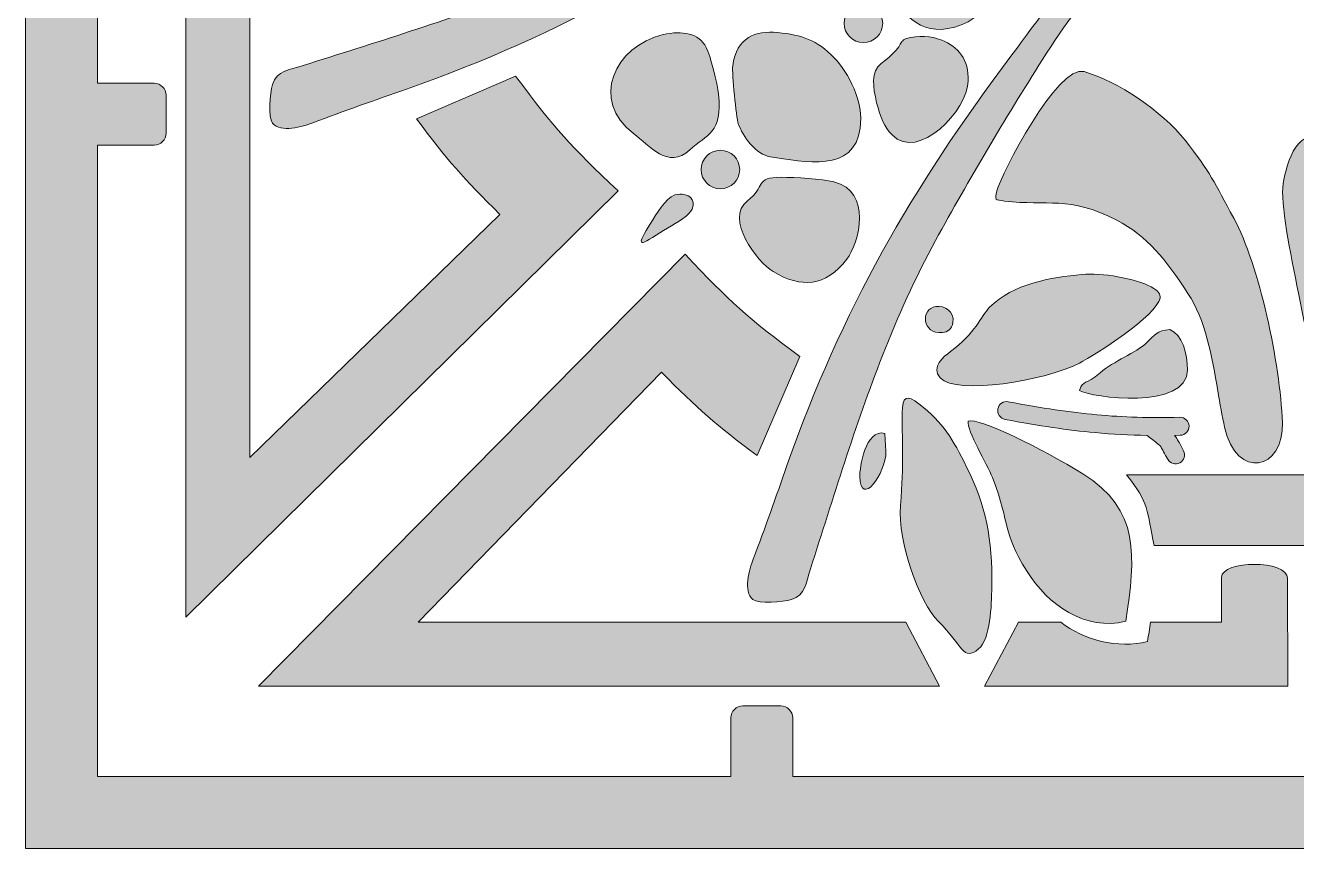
# Model space of a CAD drawing. Header units: inches. Extents: x -184 to 779, y -61 to 902.
# Drawn here: x -184 to 115, y -60.8 to 133 of the extents above; entities that cross this region are included whole.
import ezdxf

# ---------------------------------------------------------------- set-up
doc = ezdxf.new("R2010")
doc.units = ezdxf.units.IN
doc.header["$MEASUREMENT"] = 0
doc.layers.add('图层 1', color=7, linetype='Continuous')

# ---------------------------------------------------------------- blocks, each defined once
blk = doc.blocks.new('block 2')
at = {"layer": '图层 1', "true_color": 0xffffff}
h = blk.add_hatch(color=7, dxfattribs=at)
h.dxf.hatch_style = 2
edge = h.paths.add_edge_path()
edge.add_spline(control_points=[(145.19, 27.22), (145.19, 27.22), (75.01, 27.22), (75.01, 27.22), (80.39, 20.59), (79.81, 18.74), (81.5, 10.53), (81.5, 10.53), (128.64, 10.53), (128.64, 10.53), (128.64, 10.53), (128.64, -43.85), (128.64, -43.85), (128.64, -43.85), (-3.48, -43.85), (-3.48, -43.85), (-3.48, -43.85), (-3.48, -30.03), (-3.48, -30.03), (-3.48, -28.47), (-4.75, -27.2), (-6.31, -27.2), (-6.31, -27.2), (-15.21, -27.2), (-15.21, -27.2), (-16.77, -27.2), (-18.04, -28.47), (-18.04, -30.03), (-18.04, -30.03), (-18.04, -43.85), (-18.04, -43.85), (-18.04, -43.85), (-167.01, -43.85), (-167.01, -43.85), (-167.01, -43.85), (-167.01, 104.8), (-167.01, 104.8), (-167.01, 104.8), (-153.7, 104.8), (-153.7, 104.8), (-152.15, 104.8), (-150.88, 106.07), (-150.88, 107.62), (-150.88, 107.62), (-150.88, 116.54), (-150.88, 116.54), (-150.88, 118.08), (-152.15, 119.36), (-153.7, 119.36), (-153.7, 119.36), (-167.01, 119.36), (-167.01, 119.36), (-167.01, 119.36), (-167.01, 251.48), (-167.01, 251.48), (-167.01, 251.48), (-113.15, 251.48), (-113.15, 251.48), (-113.15, 251.48), (-113.15, 204.33), (-113.15, 204.33), (-104.94, 202.65), (-103.08, 203.23), (-96.46, 197.85), (-96.46, 197.85), (-96.46, 268.03), (-96.46, 268.03), (-96.46, 268.03), (-167.01, 268.03), (-167.01, 268.03), (-167.01, 268.03), (-167.01, 901.77), (-167.01, 901.77), (-167.01, 901.77), (-183.96, 901.77), (-183.96, 901.77), (-183.96, 901.77), (-183.96, -52.32), (-183.96, -52.32), (-183.96, -52.32), (-183.96, -60.8), (-183.96, -60.8), (-183.96, -60.8), (-175.49, -60.8), (-175.49, -60.8), (-175.49, -60.8), (778.94, -60.8), (778.94, -60.8), (778.94, -60.8), (778.94, -43.85), (778.94, -43.85), (778.94, -43.85), (145.19, -43.85), (145.19, -43.85), (145.19, -43.85), (145.19, 27.22), (145.19, 27.22)], knot_values=[0, 0, 0, 0, 1, 1, 1, 2, 2, 2, 3, 3, 3, 4, 4, 4, 5, 5, 5, 6, 6, 6, 7, 7, 7, 8, 8, 8, 9, 9, 9, 10, 10, 10, 11, 11, 11, 12, 12, 12, 13, 13, 13, 14, 14, 14, 15, 15, 15, 16, 16, 16, 17, 17, 17, 18, 18, 18, 19, 19, 19, 20, 20, 20, 21, 21, 21, 22, 22, 22, 23, 23, 23, 24, 24, 24, 25, 25, 25, 26, 26, 26, 27, 27, 27, 28, 28, 28, 29, 29, 29, 30, 30, 30, 31, 31, 31, 32, 32, 32, 32], degree=3, periodic=1)
h = blk.add_hatch(color=7, dxfattribs=at)
h.dxf.hatch_style = 2
edge = h.paths.add_edge_path()
edge.add_spline(control_points=[(-116.32, 110.07), (-109.06, 112.83), (-101.67, 115.41), (-94.29, 118.01), (-57.3, 131.06), (-29.37, 147.1), (2.35, 170.9), (18.43, 182.96), (39.88, 198.18), (56.65, 212.25), (62.06, 216.79), (67.13, 221.37), (72.68, 225.79), (75.76, 227.89), (91.13, 242.1), (94.1, 245.33), (96.61, 248.07), (102.48, 250.01), (100.82, 255.7), (97.23, 256.23), (96.31, 253.38), (93.55, 251.21), (86.02, 244.26), (79.64, 238.28), (72.46, 232.24), (67.07, 227.7), (60.99, 223.01), (55.58, 218.44), (45.68, 210.09), (34.91, 202.67), (24.52, 194.8), (16.9, 189.04), (9.35, 183.19), (1.27, 178.09), (-12.87, 169.18), (-26.81, 160.9), (-41.34, 152.95), (-50.06, 148.18), (-59.15, 144.11), (-68.43, 140.47), (-84.88, 134.02), (-101.94, 128.9), (-118.6, 123.53), (-122.15, 122.32), (-124.7, 122.5), (-125.83, 119.05), (-126.47, 117.05), (-126.87, 111.29), (-125.83, 109.97), (-124, 107.64), (-118.65, 109.18), (-116.32, 110.07)], knot_values=[0, 0, 0, 0, 1, 1, 1, 2, 2, 2, 3, 3, 3, 4, 4, 4, 5, 5, 5, 6, 6, 6, 7, 7, 7, 8, 8, 8, 9, 9, 9, 10, 10, 10, 11, 11, 11, 12, 12, 12, 13, 13, 13, 14, 14, 14, 15, 15, 15, 16, 16, 16, 17, 17, 17, 17], degree=3, periodic=1)
h = blk.add_hatch(color=7, dxfattribs=at)
h.dxf.hatch_style = 2
edge = h.paths.add_edge_path()
edge.add_spline(control_points=[(71.97, 148.2), (79.83, 158.59), (87.25, 169.36), (95.6, 179.25), (100.18, 184.68), (104.87, 190.75), (109.4, 196.15), (115.44, 203.32), (121.42, 209.71), (128.37, 217.23), (130.55, 219.99), (133.39, 220.91), (132.86, 224.5), (127.17, 226.16), (125.23, 220.29), (122.49, 217.78), (119.26, 214.81), (105.06, 199.44), (102.95, 196.36), (98.54, 190.8), (93.96, 185.74), (89.41, 180.33), (75.35, 163.56), (60.12, 142.11), (48.06, 126.04), (24.26, 94.31), (8.22, 66.37), (-4.83, 29.39), (-7.44, 22), (-10, 14.62), (-12.77, 7.36), (-13.66, 5.03), (-15.2, -0.32), (-12.87, -2.15), (-11.55, -3.19), (-5.79, -2.79), (-3.79, -2.14), (-0.34, -1.03), (-0.52, 1.54), (0.69, 5.08), (6.06, 21.74), (11.18, 38.8), (17.63, 55.25), (21.27, 64.53), (25.34, 73.62), (30.1, 82.34), (38.05, 96.86), (46.34, 110.81), (55.26, 124.94), (60.35, 133.03), (66.2, 140.58), (71.97, 148.2)], knot_values=[0, 0, 0, 0, 1, 1, 1, 2, 2, 2, 3, 3, 3, 4, 4, 4, 5, 5, 5, 6, 6, 6, 7, 7, 7, 8, 8, 8, 9, 9, 9, 10, 10, 10, 11, 11, 11, 12, 12, 12, 13, 13, 13, 14, 14, 14, 15, 15, 15, 16, 16, 16, 17, 17, 17, 17], degree=3, periodic=1)
h = blk.add_hatch(color=7, dxfattribs=at)
h.dxf.hatch_style = 2
edge = h.paths.add_edge_path()
edge.add_spline(control_points=[(36.2, 151.2), (34.05, 154.43), (24.46, 162.44), (17.54, 160.08), (10.63, 157.71), (14.07, 144.83), (17.96, 140.92), (23.31, 135.55), (26.71, 129.47), (36.38, 133.19), (44.73, 136.41), (40.22, 145.17), (36.2, 151.2)], knot_values=[0, 0, 0, 0, 1, 1, 1, 2, 2, 2, 3, 3, 3, 4, 4, 4, 4], degree=3, periodic=1)
h = blk.add_hatch(color=7, dxfattribs=at)
h.dxf.hatch_style = 2
edge = h.paths.add_edge_path()
edge.add_spline(control_points=[(-146.25, -6.33), (-146.25, -6.33), (-44.56, 94.04), (-44.56, 94.04), (-55.83, 104.66), (-59.38, 108.54), (-68.65, 121.05), (-68.65, 121.05), (-91.96, 110.99), (-91.96, 110.99), (-84.87, 101.38), (-80.84, 96.96), (-72.36, 88.48), (-72.36, 88.48), (-131.15, 31.28), (-131.15, 31.28), (-131.15, 31.28), (-131.15, 145.95), (-131.15, 145.95), (-131.15, 145.95), (-146.25, 153.89), (-146.25, 153.89), (-146.25, 153.89), (-146.25, -6.33), (-146.25, -6.33), (-146.25, -6.33), (-146.25, -6.33), (-146.25, -6.33)], knot_values=[0, 0, 0, 0, 1, 1, 1, 2, 2, 2, 3, 3, 3, 4, 4, 4, 5, 5, 5, 6, 6, 6, 7, 7, 7, 8, 8, 8, 9, 9, 9, 9], degree=3, periodic=1)
h = blk.add_hatch(color=7, dxfattribs=at)
h.dxf.hatch_style = 2
edge = h.paths.add_edge_path()
edge.add_spline(control_points=[(17.69, 133.48), (17.69, 135.99), (15.64, 138.02), (13.15, 138.02), (10.65, 138.02), (8.61, 135.99), (8.61, 133.48), (8.61, 130.99), (10.65, 128.95), (13.15, 128.95), (15.64, 128.95), (17.69, 130.99), (17.69, 133.48)], knot_values=[0, 0, 0, 0, 1, 1, 1, 2, 2, 2, 3, 3, 3, 4, 4, 4, 4], degree=3, periodic=1)
h = blk.add_hatch(color=7, dxfattribs=at)
h.dxf.hatch_style = 2
edge = h.paths.add_edge_path()
edge.add_spline(control_points=[(-20.92, 116.84), (-21.18, 119.22), (-22.88, 126), (-23.84, 127.81), (-25.59, 131.13), (-29.4, 131.86), (-33.95, 130.81), (-45.35, 128.18), (-51.28, 115.3), (-40.92, 107.55), (-37.18, 104.74), (-32.82, 98.96), (-27.7, 103.69), (-23.69, 107.4), (-19.91, 107.48), (-20.92, 116.84)], knot_values=[0, 0, 0, 0, 1, 1, 1, 2, 2, 2, 3, 3, 3, 4, 4, 4, 5, 5, 5, 5], degree=3, periodic=1)
h = blk.add_hatch(color=7, dxfattribs=at)
h.dxf.hatch_style = 2
edge = h.paths.add_edge_path()
edge.add_spline(control_points=[(-17.6, 123.44), (-17.8, 121.86), (-16.77, 111.28), (-16.28, 109.86), (-15.27, 106.9), (-12.05, 102.54), (-8.77, 102.05), (-0.76, 100.85), (11, 98.16), (12.4, 108.83), (13.2, 114.94), (9.76, 121.76), (6.19, 125.43), (2.22, 129.51), (-1.24, 130.74), (-7.05, 131.3), (-12.14, 131.78), (-16.72, 130.27), (-17.6, 123.44)], knot_values=[0, 0, 0, 0, 1, 1, 1, 2, 2, 2, 3, 3, 3, 4, 4, 4, 5, 5, 5, 6, 6, 6, 6], degree=3, periodic=1)
h = blk.add_hatch(color=7, dxfattribs=at)
h.dxf.hatch_style = 2
edge = h.paths.add_edge_path()
edge.add_spline(control_points=[(19.88, 107.21), (26.07, 100.82), (37.76, 113.03), (37.76, 119.94), (38.1, 124.81), (35.35, 128.08), (31.58, 129.53), (29.04, 130.51), (26.05, 130.66), (23.23, 129.93), (21.08, 128.93), (23.17, 128.45), (17.33, 124.05), (14.85, 122.17), (15.4, 118.36), (16.26, 114.79), (17.1, 111.32), (18.07, 109.08), (19.88, 107.21)], knot_values=[0, 0, 0, 0, 1, 1, 1, 2, 2, 2, 3, 3, 3, 4, 4, 4, 5, 5, 5, 6, 6, 6, 6], degree=3, periodic=1)
h = blk.add_hatch(color=7, dxfattribs=at)
h.dxf.hatch_style = 2
edge = h.paths.add_edge_path()
edge.add_spline(control_points=[(98.11, 38.38), (100.97, 25.86), (112.07, 28.25), (111.69, 39.52), (111.22, 53.36), (106.23, 76.65), (100.25, 87.64), (95.75, 95.89), (94.72, 98.59), (88.81, 105.96), (83.31, 112.82), (73.1, 119.82), (65.05, 122.1), (58.83, 123.85), (45.52, 97.82), (44.53, 94.03), (43.96, 91.83), (44.12, 91.93), (46.35, 91.65), (56.5, 90.38), (61.43, 92.99), (72.72, 87.13), (79.87, 83.41), (84.43, 77.79), (89.46, 69.91), (93.59, 63.79), (95.15, 54.96), (96.5, 46.98), (97.02, 43.92), (97.52, 40.98), (98.11, 38.38)], knot_values=[0, 0, 0, 0, 1, 1, 1, 2, 2, 2, 3, 3, 3, 4, 4, 4, 5, 5, 5, 6, 6, 6, 7, 7, 7, 8, 8, 8, 9, 9, 9, 10, 10, 10, 10], degree=3, periodic=1)
h = blk.add_hatch(color=7, dxfattribs=at)
h.dxf.hatch_style = 2
edge = h.paths.add_edge_path()
edge.add_spline(control_points=[(125.83, 64.82), (128.83, 73.24), (128.97, 82.32), (128.81, 91.22), (128.69, 98.08), (126.19, 101.56), (121.79, 105.19), (115.58, 110.29), (112.75, 100.86), (111.88, 95.73), (111.14, 91.37), (113.6, 79.31), (115.49, 69.95), (117.57, 59.58), (119.07, 45.83), (125.83, 64.82)], knot_values=[0, 0, 0, 0, 1, 1, 1, 2, 2, 2, 3, 3, 3, 4, 4, 4, 5, 5, 5, 5], degree=3, periodic=1)
h = blk.add_hatch(color=7, dxfattribs=at)
h.dxf.hatch_style = 2
edge = h.paths.add_edge_path()
edge.add_spline(control_points=[(-20.48, 94.52), (-17.99, 94.52), (-15.95, 96.56), (-15.95, 99.05), (-15.95, 101.55), (-17.99, 103.59), (-20.48, 103.59), (-22.99, 103.59), (-25.03, 101.55), (-25.03, 99.05), (-25.02, 96.56), (-22.99, 94.52), (-20.48, 94.52)], knot_values=[0, 0, 0, 0, 1, 1, 1, 2, 2, 2, 3, 3, 3, 4, 4, 4, 4], degree=3, periodic=1)
h = blk.add_hatch(color=7, dxfattribs=at)
h.dxf.hatch_style = 2
edge = h.paths.add_edge_path()
edge.add_spline(control_points=[(-8.05, 75.02), (-1.49, 71.11), (4.26, 71.45), (9.21, 77.92), (12.13, 81.75), (15.36, 93.97), (6.16, 96.15), (3.38, 96.81), (-2.87, 97.24), (-6.2, 97.24), (-12.58, 97.24), (-9.75, 94.96), (-14.12, 91.69), (-19.65, 87.57), (-11.81, 77.27), (-8.05, 75.02)], knot_values=[0, 0, 0, 0, 1, 1, 1, 2, 2, 2, 3, 3, 3, 4, 4, 4, 5, 5, 5, 5], degree=3, periodic=1)
h = blk.add_hatch(color=7, dxfattribs=at)
h.dxf.hatch_style = 2
edge = h.paths.add_edge_path()
edge.add_spline(control_points=[(-31.23, 93.07), (-33.42, 92.37), (-35.68, 88.37), (-36.93, 86.39), (-38.58, 83.78), (-39.21, 82.48), (-39.08, 82.05), (-38.88, 81.47), (-37.21, 82.57), (-34.74, 84.16), (-32.45, 85.64), (-29.67, 86.91), (-27.84, 88.8), (-25.34, 91.38), (-28.02, 94.1), (-31.23, 93.07)], knot_values=[0, 0, 0, 0, 1, 1, 1, 2, 2, 2, 3, 3, 3, 4, 4, 4, 5, 5, 5, 5], degree=3, periodic=1)
h = blk.add_hatch(color=7, dxfattribs=at)
h.dxf.hatch_style = 2
edge = h.paths.add_edge_path()
edge.add_spline(control_points=[(23.11, -7.47), (23.11, -7.47), (-91.56, -7.47), (-91.56, -7.47), (-91.56, -7.47), (-34.36, 51.32), (-34.36, 51.32), (-25.88, 42.84), (-21.46, 38.81), (-11.85, 31.72), (-11.85, 31.72), (-1.78, 55.02), (-1.78, 55.02), (-14.3, 64.29), (-18.18, 67.84), (-28.79, 79.12), (-28.79, 79.12), (-129.17, -22.57), (-129.17, -22.57), (-129.17, -22.57), (31.06, -22.57), (31.06, -22.57), (31.06, -22.57), (23.11, -7.47), (23.11, -7.47)], knot_values=[0, 0, 0, 0, 1, 1, 1, 2, 2, 2, 3, 3, 3, 4, 4, 4, 5, 5, 5, 6, 6, 6, 7, 7, 7, 8, 8, 8, 8], degree=3, periodic=1)
h = blk.add_hatch(color=7, dxfattribs=at)
h.dxf.hatch_style = 2
edge = h.paths.add_edge_path()
edge.add_spline(control_points=[(80.87, 71.43), (77.22, 73.42), (69.04, 74.81), (64.56, 74.36), (57.25, 73.62), (48.32, 72.26), (42.84, 66.62), (40.72, 64.43), (39.51, 60.54), (33.61, 56.19), (32.08, 55.06), (28.85, 52.62), (31.24, 50), (34.99, 45.87), (55.92, 49.34), (63.96, 53.47), (67.78, 55.56), (82.15, 64.59), (82.92, 68.81), (83.07, 69.66), (82.56, 70.49), (80.87, 71.43)], knot_values=[0, 0, 0, 0, 1, 1, 1, 2, 2, 2, 3, 3, 3, 4, 4, 4, 5, 5, 5, 6, 6, 6, 7, 7, 7, 7], degree=3, periodic=1)
h = blk.add_hatch(color=7, dxfattribs=at)
h.dxf.hatch_style = 2
edge = h.paths.add_edge_path()
edge.add_spline(control_points=[(34.19, 63.04), (34.61, 65.71), (32.21, 67.08), (30.22, 66.8), (26.44, 66.27), (26.94, 60.17), (31.74, 60.68), (32.94, 60.8), (33.99, 61.51), (34.19, 63.04)], knot_values=[0, 0, 0, 0, 1, 1, 1, 2, 2, 2, 3, 3, 3, 3], degree=3, periodic=1)
h = blk.add_hatch(color=7, dxfattribs=at)
h.dxf.hatch_style = 2
edge = h.paths.add_edge_path()
edge.add_spline(control_points=[(79.84, 58.33), (77.21, 55.85), (72, 53.98), (68.86, 51.22), (65.33, 48.11), (64.8, 49.71), (64, 47.07), (66.53, 45.31), (89.38, 42.43), (89.38, 51.86), (89.38, 55.66), (88.15, 60.23), (85.24, 61.4), (82.13, 61.19), (81.6, 59.99), (79.84, 58.33)], knot_values=[0, 0, 0, 0, 1, 1, 1, 2, 2, 2, 3, 3, 3, 4, 4, 4, 5, 5, 5, 5], degree=3, periodic=1)
h = blk.add_hatch(color=7, dxfattribs=at)
h.dxf.hatch_style = 2
edge = h.paths.add_edge_path()
edge.add_spline(control_points=[(40.25, -13.78), (43.05, -11.39), (43.28, -3.68), (43.35, 0.82), (43.53, 12.12), (41.97, 19.95), (37.43, 29.03), (34.12, 35.68), (32.02, 39.32), (26.22, 43.91), (23.4, 46.14), (22.26, 45.7), (22.26, 41.76), (22.26, 33.43), (22.68, 30.56), (21.87, 19.94), (21.2, 11.34), (26.22, -2.73), (30.84, -7.35), (36.45, -12.96), (36.62, -16.9), (40.25, -13.78)], knot_values=[0, 0, 0, 0, 1, 1, 1, 2, 2, 2, 3, 3, 3, 4, 4, 4, 5, 5, 5, 6, 6, 6, 7, 7, 7, 7], degree=3, periodic=1)
h = blk.add_hatch(color=7, dxfattribs=at)
h.dxf.hatch_style = 2
edge = h.paths.add_edge_path()
edge.add_spline(control_points=[(89.74, 38.66), (89.72, 39.82), (88.75, 40.75), (87.59, 40.73), (80.47, 40.57), (74.35, 40.74), (68.04, 41.32), (61.75, 41.9), (55.2, 42.9), (47.23, 44.4), (46.09, 44.62), (44.98, 43.86), (44.77, 42.71), (44.56, 41.56), (45.31, 40.45), (46.46, 40.24), (54.5, 38.72), (61.16, 37.71), (67.65, 37.12), (71.73, 36.73), (75.71, 36.53), (79.92, 36.47), (79.92, 36.47), (80, 36.39), (80, 36.39), (81.01, 35.56), (81.52, 35.16), (81.91, 34.85), (81.91, 34.85), (81.91, 34.85), (81.91, 34.85), (82.44, 34.45), (82.74, 34.21), (82.93, 33.99), (82.93, 33.99), (82.94, 33.99), (82.94, 33.99), (83.19, 33.69), (83.51, 33.1), (84.24, 31.75), (84.24, 31.75), (84.72, 30.86), (84.72, 30.86), (85.27, 29.83), (86.55, 29.45), (87.58, 30), (88.61, 30.55), (89, 31.83), (88.44, 32.86), (88.44, 32.86), (87.96, 33.76), (87.96, 33.76), (87.21, 35.16), (86.82, 35.87), (86.35, 36.48), (86.35, 36.48), (87.67, 36.5), (87.67, 36.5), (88.83, 36.52), (89.76, 37.49), (89.74, 38.66)], knot_values=[0, 0, 0, 0, 1, 1, 1, 2, 2, 2, 3, 3, 3, 4, 4, 4, 5, 5, 5, 6, 6, 6, 7, 7, 7, 8, 8, 8, 9, 9, 9, 10, 10, 10, 11, 11, 11, 12, 12, 12, 13, 13, 13, 14, 14, 14, 15, 15, 15, 16, 16, 16, 17, 17, 17, 18, 18, 18, 19, 19, 19, 20, 20, 20, 20], degree=3, periodic=1)
h = blk.add_hatch(color=7, dxfattribs=at)
h.dxf.hatch_style = 2
edge = h.paths.add_edge_path()
edge.add_spline(control_points=[(64.79, 27.42), (55.33, 33.29), (40.19, 40.78), (37.81, 39.83), (37.42, 37.49), (42.3, 29.74), (43.5, 26.57), (48.03, 14.63), (45.49, 14.39), (51.65, 4.43), (56.48, -3.4), (65.35, -9.64), (74.84, -7.29), (77.17, 8.03), (78.27, 19.04), (64.79, 27.42)], knot_values=[0, 0, 0, 0, 1, 1, 1, 2, 2, 2, 3, 3, 3, 4, 4, 4, 5, 5, 5, 5], degree=3, periodic=1)
h = blk.add_hatch(color=7, dxfattribs=at)
h.dxf.hatch_style = 2
edge = h.paths.add_edge_path()
edge.add_spline(control_points=[(12.29, 26.81), (12.45, 19.32), (18.45, 27.45), (18.45, 32.71), (18.45, 32.71), (18.22, 36.93), (18.22, 36.93), (13.58, 38.21), (12.25, 28.68), (12.29, 26.81)], knot_values=[0, 0, 0, 0, 1, 1, 1, 2, 2, 2, 3, 3, 3, 3], degree=3, periodic=1)
h = blk.add_hatch(color=7, dxfattribs=at)
h.dxf.hatch_style = 2
edge = h.paths.add_edge_path()
edge.add_spline(control_points=[(112.9, 2.83), (112.88, 7.25), (97.39, 7.09), (97.39, 3.06), (97.39, 3.06), (97.39, -7.47), (97.39, -7.47), (97.39, -7.47), (80.69, -7.47), (80.69, -7.47), (80.47, -9.07), (80.23, -10.38), (79.97, -12.06), (73.05, -13.78), (64.89, -11.75), (59.61, -7.47), (59.61, -7.47), (49.59, -7.47), (49.59, -7.47), (49.59, -7.47), (41.65, -22.57), (41.65, -22.57), (41.65, -22.57), (113.01, -22.57), (113.01, -22.57), (113.01, -22.57), (112.9, 2.83), (112.9, 2.83)], knot_values=[0, 0, 0, 0, 1, 1, 1, 2, 2, 2, 3, 3, 3, 4, 4, 4, 5, 5, 5, 6, 6, 6, 7, 7, 7, 8, 8, 8, 9, 9, 9, 9], degree=3, periodic=1)
at = {"layer": '图层 1', "lineweight": 0}
for points, knots in [([(145.19, 27.22), (145.19, 27.22), (75.01, 27.22), (75.01, 27.22), (80.39, 20.59), (79.81, 18.74), (81.5, 10.53), (81.5, 10.53), (128.64, 10.53), (128.64, 10.53), (128.64, 10.53), (128.64, -43.85), (128.64, -43.85), (128.64, -43.85), (-3.48, -43.85), (-3.48, -43.85), (-3.48, -43.85), (-3.48, -30.03), (-3.48, -30.03), (-3.48, -28.47), (-4.75, -27.2), (-6.31, -27.2), (-6.31, -27.2), (-15.21, -27.2), (-15.21, -27.2), (-16.77, -27.2), (-18.04, -28.47), (-18.04, -30.03), (-18.04, -30.03), (-18.04, -43.85), (-18.04, -43.85), (-18.04, -43.85), (-167.01, -43.85), (-167.01, -43.85), (-167.01, -43.85), (-167.01, 104.8), (-167.01, 104.8), (-167.01, 104.8), (-153.7, 104.8), (-153.7, 104.8), (-152.15, 104.8), (-150.88, 106.07), (-150.88, 107.62), (-150.88, 107.62), (-150.88, 116.54), (-150.88, 116.54), (-150.88, 118.08), (-152.15, 119.36), (-153.7, 119.36), (-153.7, 119.36), (-167.01, 119.36), (-167.01, 119.36), (-167.01, 119.36), (-167.01, 251.48), (-167.01, 251.48), (-167.01, 251.48), (-113.15, 251.48), (-113.15, 251.48), (-113.15, 251.48), (-113.15, 204.33), (-113.15, 204.33), (-104.94, 202.65), (-103.08, 203.23), (-96.46, 197.85), (-96.46, 197.85), (-96.46, 268.03), (-96.46, 268.03), (-96.46, 268.03), (-167.01, 268.03), (-167.01, 268.03), (-167.01, 268.03), (-167.01, 901.77), (-167.01, 901.77), (-167.01, 901.77), (-183.96, 901.77), (-183.96, 901.77), (-183.96, 901.77), (-183.96, -52.32), (-183.96, -52.32), (-183.96, -52.32), (-183.96, -60.8), (-183.96, -60.8), (-183.96, -60.8), (-175.49, -60.8), (-175.49, -60.8), (-175.49, -60.8), (778.94, -60.8), (778.94, -60.8), (778.94, -60.8), (778.94, -43.85), (778.94, -43.85), (778.94, -43.85), (145.19, -43.85), (145.19, -43.85), (145.19, -43.85), (145.19, 27.22), (145.19, 27.22)], [0, 0, 0, 0, 1, 1, 1, 2, 2, 2, 3, 3, 3, 4, 4, 4, 5, 5, 5, 6, 6, 6, 7, 7, 7, 8, 8, 8, 9, 9, 9, 10, 10, 10, 11, 11, 11, 12, 12, 12, 13, 13, 13, 14, 14, 14, 15, 15, 15, 16, 16, 16, 17, 17, 17, 18, 18, 18, 19, 19, 19, 20, 20, 20, 21, 21, 21, 22, 22, 22, 23, 23, 23, 24, 24, 24, 25, 25, 25, 26, 26, 26, 27, 27, 27, 28, 28, 28, 29, 29, 29, 30, 30, 30, 31, 31, 31, 32, 32, 32, 32]), ([(-116.32, 110.07), (-109.06, 112.83), (-101.67, 115.41), (-94.29, 118.01), (-57.3, 131.06), (-29.37, 147.1), (2.35, 170.9), (18.43, 182.96), (39.88, 198.18), (56.65, 212.25), (62.06, 216.79), (67.13, 221.37), (72.68, 225.79), (75.76, 227.89), (91.13, 242.1), (94.1, 245.33), (96.61, 248.07), (102.48, 250.01), (100.82, 255.7), (97.23, 256.23), (96.31, 253.38), (93.55, 251.21), (86.02, 244.26), (79.64, 238.28), (72.46, 232.24), (67.07, 227.7), (60.99, 223.01), (55.58, 218.44), (45.68, 210.09), (34.91, 202.67), (24.52, 194.8), (16.9, 189.04), (9.35, 183.19), (1.27, 178.09), (-12.87, 169.18), (-26.81, 160.9), (-41.34, 152.95), (-50.06, 148.18), (-59.15, 144.11), (-68.43, 140.47), (-84.88, 134.02), (-101.94, 128.9), (-118.6, 123.53), (-122.15, 122.32), (-124.7, 122.5), (-125.83, 119.05), (-126.47, 117.05), (-126.87, 111.29), (-125.83, 109.97), (-124, 107.64), (-118.65, 109.18), (-116.32, 110.07)], [0, 0, 0, 0, 1, 1, 1, 2, 2, 2, 3, 3, 3, 4, 4, 4, 5, 5, 5, 6, 6, 6, 7, 7, 7, 8, 8, 8, 9, 9, 9, 10, 10, 10, 11, 11, 11, 12, 12, 12, 13, 13, 13, 14, 14, 14, 15, 15, 15, 16, 16, 16, 17, 17, 17, 17]), ([(71.97, 148.2), (79.83, 158.59), (87.25, 169.36), (95.6, 179.25), (100.18, 184.68), (104.87, 190.75), (109.4, 196.15), (115.44, 203.32), (121.42, 209.71), (128.37, 217.23), (130.55, 219.99), (133.39, 220.91), (132.86, 224.5), (127.17, 226.16), (125.23, 220.29), (122.49, 217.78), (119.26, 214.81), (105.06, 199.44), (102.95, 196.36), (98.54, 190.8), (93.96, 185.74), (89.41, 180.33), (75.35, 163.56), (60.12, 142.11), (48.06, 126.04), (24.26, 94.31), (8.22, 66.37), (-4.83, 29.39), (-7.44, 22), (-10, 14.62), (-12.77, 7.36), (-13.66, 5.03), (-15.2, -0.32), (-12.87, -2.15), (-11.55, -3.19), (-5.79, -2.79), (-3.79, -2.14), (-0.34, -1.03), (-0.52, 1.54), (0.69, 5.08), (6.06, 21.74), (11.18, 38.8), (17.63, 55.25), (21.27, 64.53), (25.34, 73.62), (30.1, 82.34), (38.05, 96.86), (46.34, 110.81), (55.26, 124.94), (60.35, 133.03), (66.2, 140.58), (71.97, 148.2)], [0, 0, 0, 0, 1, 1, 1, 2, 2, 2, 3, 3, 3, 4, 4, 4, 5, 5, 5, 6, 6, 6, 7, 7, 7, 8, 8, 8, 9, 9, 9, 10, 10, 10, 11, 11, 11, 12, 12, 12, 13, 13, 13, 14, 14, 14, 15, 15, 15, 16, 16, 16, 17, 17, 17, 17]), ([(36.2, 151.2), (34.05, 154.43), (24.46, 162.44), (17.54, 160.08), (10.63, 157.71), (14.07, 144.83), (17.96, 140.92), (23.31, 135.55), (26.71, 129.47), (36.38, 133.19), (44.73, 136.41), (40.22, 145.17), (36.2, 151.2)], [0, 0, 0, 0, 1, 1, 1, 2, 2, 2, 3, 3, 3, 4, 4, 4, 4]), ([(-146.25, -6.33), (-146.25, -6.33), (-44.56, 94.04), (-44.56, 94.04), (-55.83, 104.66), (-59.38, 108.54), (-68.65, 121.05), (-68.65, 121.05), (-91.96, 110.99), (-91.96, 110.99), (-84.87, 101.38), (-80.84, 96.96), (-72.36, 88.48), (-72.36, 88.48), (-131.15, 31.28), (-131.15, 31.28), (-131.15, 31.28), (-131.15, 145.95), (-131.15, 145.95), (-131.15, 145.95), (-146.25, 153.89), (-146.25, 153.89), (-146.25, 153.89), (-146.25, -6.33), (-146.25, -6.33), (-146.25, -6.33), (-146.25, -6.33), (-146.25, -6.33)], [0, 0, 0, 0, 1, 1, 1, 2, 2, 2, 3, 3, 3, 4, 4, 4, 5, 5, 5, 6, 6, 6, 7, 7, 7, 8, 8, 8, 9, 9, 9, 9]), ([(17.69, 133.48), (17.69, 135.99), (15.64, 138.02), (13.15, 138.02), (10.65, 138.02), (8.61, 135.99), (8.61, 133.48), (8.61, 130.99), (10.65, 128.95), (13.15, 128.95), (15.64, 128.95), (17.69, 130.99), (17.69, 133.48)], [0, 0, 0, 0, 1, 1, 1, 2, 2, 2, 3, 3, 3, 4, 4, 4, 4]), ([(-20.92, 116.84), (-21.18, 119.22), (-22.88, 126), (-23.84, 127.81), (-25.59, 131.13), (-29.4, 131.86), (-33.95, 130.81), (-45.35, 128.18), (-51.28, 115.3), (-40.92, 107.55), (-37.18, 104.74), (-32.82, 98.96), (-27.7, 103.69), (-23.69, 107.4), (-19.91, 107.48), (-20.92, 116.84)], [0, 0, 0, 0, 1, 1, 1, 2, 2, 2, 3, 3, 3, 4, 4, 4, 5, 5, 5, 5]), ([(-17.6, 123.44), (-17.8, 121.86), (-16.77, 111.28), (-16.28, 109.86), (-15.27, 106.9), (-12.05, 102.54), (-8.77, 102.05), (-0.76, 100.85), (11, 98.16), (12.4, 108.83), (13.2, 114.94), (9.76, 121.76), (6.19, 125.43), (2.22, 129.51), (-1.24, 130.74), (-7.05, 131.3), (-12.14, 131.78), (-16.72, 130.27), (-17.6, 123.44)], [0, 0, 0, 0, 1, 1, 1, 2, 2, 2, 3, 3, 3, 4, 4, 4, 5, 5, 5, 6, 6, 6, 6]), ([(19.88, 107.21), (26.07, 100.82), (37.76, 113.03), (37.76, 119.94), (38.1, 124.81), (35.35, 128.08), (31.58, 129.53), (29.04, 130.51), (26.05, 130.66), (23.23, 129.93), (21.08, 128.93), (23.17, 128.45), (17.33, 124.05), (14.85, 122.17), (15.4, 118.36), (16.26, 114.79), (17.1, 111.32), (18.07, 109.08), (19.88, 107.21)], [0, 0, 0, 0, 1, 1, 1, 2, 2, 2, 3, 3, 3, 4, 4, 4, 5, 5, 5, 6, 6, 6, 6]), ([(98.11, 38.38), (100.97, 25.86), (112.07, 28.25), (111.69, 39.52), (111.22, 53.36), (106.23, 76.65), (100.25, 87.64), (95.75, 95.89), (94.72, 98.59), (88.81, 105.96), (83.31, 112.82), (73.1, 119.82), (65.05, 122.1), (58.83, 123.85), (45.52, 97.82), (44.53, 94.03), (43.96, 91.83), (44.12, 91.93), (46.35, 91.65), (56.5, 90.38), (61.43, 92.99), (72.72, 87.13), (79.87, 83.41), (84.43, 77.79), (89.46, 69.91), (93.59, 63.79), (95.15, 54.96), (96.5, 46.98), (97.02, 43.92), (97.52, 40.98), (98.11, 38.38)], [0, 0, 0, 0, 1, 1, 1, 2, 2, 2, 3, 3, 3, 4, 4, 4, 5, 5, 5, 6, 6, 6, 7, 7, 7, 8, 8, 8, 9, 9, 9, 10, 10, 10, 10]), ([(125.83, 64.82), (128.83, 73.24), (128.97, 82.32), (128.81, 91.22), (128.69, 98.08), (126.19, 101.56), (121.79, 105.19), (115.58, 110.29), (112.75, 100.86), (111.88, 95.73), (111.14, 91.37), (113.6, 79.31), (115.49, 69.95), (117.57, 59.58), (119.07, 45.83), (125.83, 64.82)], [0, 0, 0, 0, 1, 1, 1, 2, 2, 2, 3, 3, 3, 4, 4, 4, 5, 5, 5, 5]), ([(-20.48, 94.52), (-17.99, 94.52), (-15.95, 96.56), (-15.95, 99.05), (-15.95, 101.55), (-17.99, 103.59), (-20.48, 103.59), (-22.99, 103.59), (-25.03, 101.55), (-25.03, 99.05), (-25.02, 96.56), (-22.99, 94.52), (-20.48, 94.52)], [0, 0, 0, 0, 1, 1, 1, 2, 2, 2, 3, 3, 3, 4, 4, 4, 4]), ([(-8.05, 75.02), (-1.49, 71.11), (4.26, 71.45), (9.21, 77.92), (12.13, 81.75), (15.36, 93.97), (6.16, 96.15), (3.38, 96.81), (-2.87, 97.24), (-6.2, 97.24), (-12.58, 97.24), (-9.75, 94.96), (-14.12, 91.69), (-19.65, 87.57), (-11.81, 77.27), (-8.05, 75.02)], [0, 0, 0, 0, 1, 1, 1, 2, 2, 2, 3, 3, 3, 4, 4, 4, 5, 5, 5, 5]), ([(-31.23, 93.07), (-33.42, 92.37), (-35.68, 88.37), (-36.93, 86.39), (-38.58, 83.78), (-39.21, 82.48), (-39.08, 82.05), (-38.88, 81.47), (-37.21, 82.57), (-34.74, 84.16), (-32.45, 85.64), (-29.67, 86.91), (-27.84, 88.8), (-25.34, 91.38), (-28.02, 94.1), (-31.23, 93.07)], [0, 0, 0, 0, 1, 1, 1, 2, 2, 2, 3, 3, 3, 4, 4, 4, 5, 5, 5, 5]), ([(23.11, -7.47), (23.11, -7.47), (-91.56, -7.47), (-91.56, -7.47), (-91.56, -7.47), (-34.36, 51.32), (-34.36, 51.32), (-25.88, 42.84), (-21.46, 38.81), (-11.85, 31.72), (-11.85, 31.72), (-1.78, 55.02), (-1.78, 55.02), (-14.3, 64.29), (-18.18, 67.84), (-28.79, 79.12), (-28.79, 79.12), (-129.17, -22.57), (-129.17, -22.57), (-129.17, -22.57), (31.06, -22.57), (31.06, -22.57), (31.06, -22.57), (23.11, -7.47), (23.11, -7.47)], [0, 0, 0, 0, 1, 1, 1, 2, 2, 2, 3, 3, 3, 4, 4, 4, 5, 5, 5, 6, 6, 6, 7, 7, 7, 8, 8, 8, 8]), ([(80.87, 71.43), (77.22, 73.42), (69.04, 74.81), (64.56, 74.36), (57.25, 73.62), (48.32, 72.26), (42.84, 66.62), (40.72, 64.43), (39.51, 60.54), (33.61, 56.19), (32.08, 55.06), (28.85, 52.62), (31.24, 50), (34.99, 45.87), (55.92, 49.34), (63.96, 53.47), (67.78, 55.56), (82.15, 64.59), (82.92, 68.81), (83.07, 69.66), (82.56, 70.49), (80.87, 71.43)], [0, 0, 0, 0, 1, 1, 1, 2, 2, 2, 3, 3, 3, 4, 4, 4, 5, 5, 5, 6, 6, 6, 7, 7, 7, 7]), ([(34.19, 63.04), (34.61, 65.71), (32.21, 67.08), (30.22, 66.8), (26.44, 66.27), (26.94, 60.17), (31.74, 60.68), (32.94, 60.8), (33.99, 61.51), (34.19, 63.04)], [0, 0, 0, 0, 1, 1, 1, 2, 2, 2, 3, 3, 3, 3]), ([(79.84, 58.33), (77.21, 55.85), (72, 53.98), (68.86, 51.22), (65.33, 48.11), (64.8, 49.71), (64, 47.07), (66.53, 45.31), (89.38, 42.43), (89.38, 51.86), (89.38, 55.66), (88.15, 60.23), (85.24, 61.4), (82.13, 61.19), (81.6, 59.99), (79.84, 58.33)], [0, 0, 0, 0, 1, 1, 1, 2, 2, 2, 3, 3, 3, 4, 4, 4, 5, 5, 5, 5]), ([(40.25, -13.78), (43.05, -11.39), (43.28, -3.68), (43.35, 0.82), (43.53, 12.12), (41.97, 19.95), (37.43, 29.03), (34.12, 35.68), (32.02, 39.32), (26.22, 43.91), (23.4, 46.14), (22.26, 45.7), (22.26, 41.76), (22.26, 33.43), (22.68, 30.56), (21.87, 19.94), (21.2, 11.34), (26.22, -2.73), (30.84, -7.35), (36.45, -12.96), (36.62, -16.9), (40.25, -13.78)], [0, 0, 0, 0, 1, 1, 1, 2, 2, 2, 3, 3, 3, 4, 4, 4, 5, 5, 5, 6, 6, 6, 7, 7, 7, 7]), ([(89.74, 38.66), (89.72, 39.82), (88.75, 40.75), (87.59, 40.73), (80.47, 40.57), (74.35, 40.74), (68.04, 41.32), (61.75, 41.9), (55.2, 42.9), (47.23, 44.4), (46.09, 44.62), (44.98, 43.86), (44.77, 42.71), (44.56, 41.56), (45.31, 40.45), (46.46, 40.24), (54.5, 38.72), (61.16, 37.71), (67.65, 37.12), (71.73, 36.73), (75.71, 36.53), (79.92, 36.47), (79.92, 36.47), (80, 36.39), (80, 36.39), (81.01, 35.56), (81.52, 35.16), (81.91, 34.85), (81.91, 34.85), (81.91, 34.85), (81.91, 34.85), (82.44, 34.45), (82.74, 34.21), (82.93, 33.99), (82.93, 33.99), (82.94, 33.99), (82.94, 33.99), (83.19, 33.69), (83.51, 33.1), (84.24, 31.75), (84.24, 31.75), (84.72, 30.86), (84.72, 30.86), (85.27, 29.83), (86.55, 29.45), (87.58, 30), (88.61, 30.55), (89, 31.83), (88.44, 32.86), (88.44, 32.86), (87.96, 33.76), (87.96, 33.76), (87.21, 35.16), (86.82, 35.87), (86.35, 36.48), (86.35, 36.48), (87.67, 36.5), (87.67, 36.5), (88.83, 36.52), (89.76, 37.49), (89.74, 38.66)], [0, 0, 0, 0, 1, 1, 1, 2, 2, 2, 3, 3, 3, 4, 4, 4, 5, 5, 5, 6, 6, 6, 7, 7, 7, 8, 8, 8, 9, 9, 9, 10, 10, 10, 11, 11, 11, 12, 12, 12, 13, 13, 13, 14, 14, 14, 15, 15, 15, 16, 16, 16, 17, 17, 17, 18, 18, 18, 19, 19, 19, 20, 20, 20, 20]), ([(64.79, 27.42), (55.33, 33.29), (40.19, 40.78), (37.81, 39.83), (37.42, 37.49), (42.3, 29.74), (43.5, 26.57), (48.03, 14.63), (45.49, 14.39), (51.65, 4.43), (56.48, -3.4), (65.35, -9.64), (74.84, -7.29), (77.17, 8.03), (78.27, 19.04), (64.79, 27.42)], [0, 0, 0, 0, 1, 1, 1, 2, 2, 2, 3, 3, 3, 4, 4, 4, 5, 5, 5, 5]), ([(12.29, 26.81), (12.45, 19.32), (18.45, 27.45), (18.45, 32.71), (18.45, 32.71), (18.22, 36.93), (18.22, 36.93), (13.58, 38.21), (12.25, 28.68), (12.29, 26.81)], [0, 0, 0, 0, 1, 1, 1, 2, 2, 2, 3, 3, 3, 3]), ([(112.9, 2.83), (112.88, 7.25), (97.39, 7.09), (97.39, 3.06), (97.39, 3.06), (97.39, -7.47), (97.39, -7.47), (97.39, -7.47), (80.69, -7.47), (80.69, -7.47), (80.47, -9.07), (80.23, -10.38), (79.97, -12.06), (73.05, -13.78), (64.89, -11.75), (59.61, -7.47), (59.61, -7.47), (49.59, -7.47), (49.59, -7.47), (49.59, -7.47), (41.65, -22.57), (41.65, -22.57), (41.65, -22.57), (113.01, -22.57), (113.01, -22.57), (113.01, -22.57), (112.9, 2.83), (112.9, 2.83)], [0, 0, 0, 0, 1, 1, 1, 2, 2, 2, 3, 3, 3, 4, 4, 4, 5, 5, 5, 6, 6, 6, 7, 7, 7, 8, 8, 8, 9, 9, 9, 9])]:
    blk.add_open_spline(points, degree=3, knots=knots, dxfattribs=at)

msp = doc.modelspace()

# ---------------------------------------------------------------- block references
at = {"layer": '图层 1'}
msp.add_blockref('block 2', (0, 0), dxfattribs=at)

doc.saveas('drawing.dxf')
